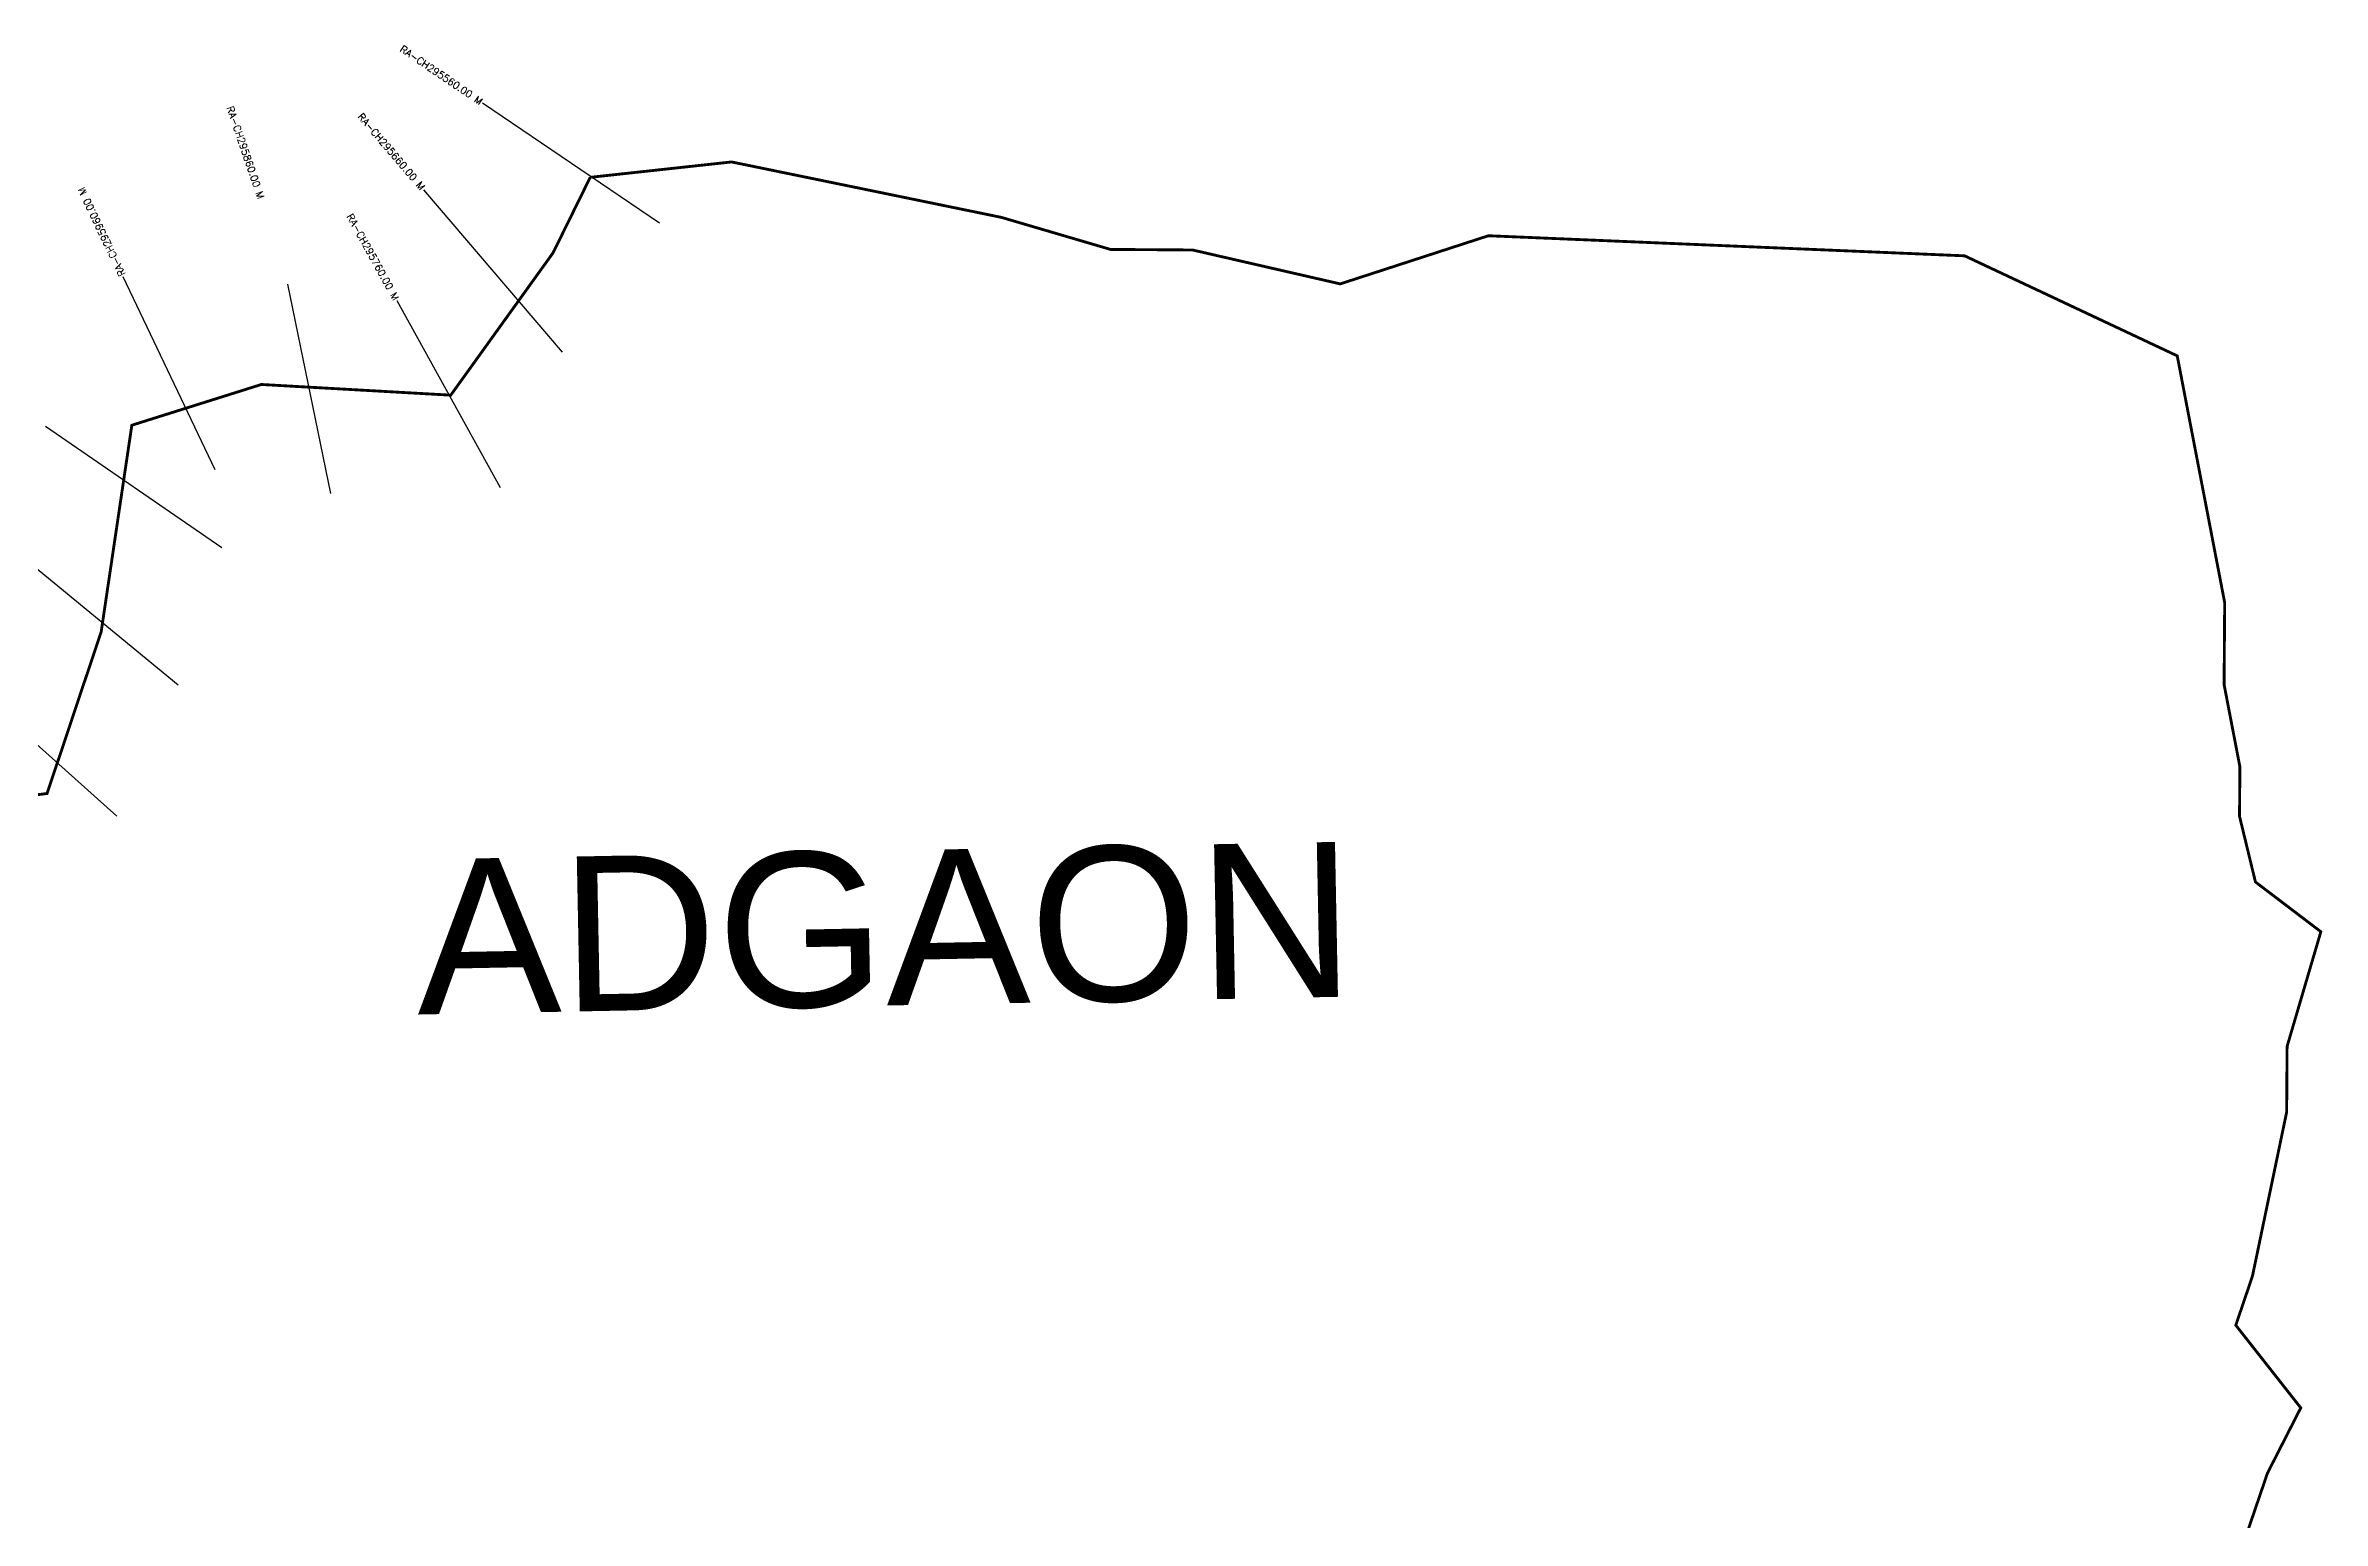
# Model space of a CAD drawing. Header units: metres. Extents: x 281119 to 283540, y 2015291 to 2017361.
# Drawn here: x 281942 to 283540, y 2016326 to 2017361 of the extents above; entities that cross this region are included whole.
import ezdxf
from ezdxf.enums import TextEntityAlignment as Align

# ---------------------------------------------------------------- set-up
doc = ezdxf.new("R2010")
doc.units = ezdxf.units.M
doc.header["$MEASUREMENT"] = 0
for name, color, linetype in [('CS', 134, 'Continuous'), ('CSMark', 6, 'Continuous'), ('VILLAGE NAME', 250, 'Continuous')]:
    doc.layers.add(name, color=color, linetype=linetype)
doc.styles.get("Standard").update_dxf_attribs({"font": 'simplex.shx'})

msp = doc.modelspace()

# ---------------------------------------------------------------- linework, layer by layer
at = {"color": 6, "const_width": 2, "flags": 128}
for points in [[(281793.3, 2016817.4), (281943.5, 2016836.4), (281964.9, 2016900.3), (281981.5, 2016950), (282003, 2017094.9), (282093.9, 2017123.5), (282226.8, 2017116), (282298.6, 2017215.9), (282324.7, 2017268.9)], [(282325.6, 2017269), (282423.9, 2017279.7), (282613.2, 2017240.8), (282689.8, 2017218.3), (282747.4, 2017217.9), (282851, 2017194.1), (282955, 2017227.9), (283289.2, 2017213.8), (283438.4, 2017143.6), (283471.7, 2016970.4), (283471.3, 2016912.8), (283482.4, 2016855.1), (283482.1, 2016820.5), (283493.3, 2016774.3), (283539.2, 2016739.4), (283515.5, 2016658.9), (283515.2, 2016612.8), (283491.2, 2016497.7), (283479.5, 2016463.2), (283525.1, 2016405.2), (283501.7, 2016359.3), (283466.4, 2016255.8)]]:
    msp.add_lwpolyline(points, dxfattribs=at)
at = {"flags": 128}
msp.add_lwpolyline([(282324.7, 2017268.9), (282423.9, 2017279.7), (282609.3, 2017242), (282689.8, 2017218.3), (282747.4, 2017217.9), (282851, 2017194.1), (282955, 2017227.9), (283289.2, 2017213.8), (283438.4, 2017143.6), (283471.7, 2016970.4), (283471.3, 2016912.8), (283482.4, 2016855.1), (283482.1, 2016820.5), (283493.3, 2016774.3), (283539.2, 2016739.4), (283515.5, 2016658.9), (283515.2, 2016612.8), (283491.2, 2016497.7), (283479.5, 2016463.2), (283525.1, 2016405.2), (283501.7, 2016359.3), (283466.4, 2016255.8)], dxfattribs=at)
at = {"layer": 'CS'}
for p, q in [((282373.3, 2017236.7), (282249.2, 2017321)), ((282305.2, 2017146.1), (282207.9, 2017260.2)), ((282061.5, 2017063.6), (281997, 2017199)), ((282142.6, 2017047), (282112.4, 2017193.9)), ((282261.8, 2017050.9), (282189.2, 2017182.2)), ((282066.1, 2017008.9), (281942.5, 2017093.9)), ((282035.4, 2016912.4), (281919.6, 2017007.8)), ((281992.5, 2016820.4), (281880.8, 2016920.6))]:
    msp.add_line(p, q, dxfattribs=at)

# ---------------------------------------------------------------- texts
at = {"layer": 'CSMark'}
for s, rotation, p in [('RA-CH295560.00 M', 325.8113, (282248.4, 2017321.5)), ('RA-CH295660.00 M', 310.4466, (282207.3, 2017261)), ('RA-CH295760.00 M', 298.9248, (282188.7, 2017183.1))]:
    msp.add_text(s, height=5, rotation=rotation, dxfattribs=at).set_placement(p, align=Align.MIDDLE_RIGHT)
for s, rotation, p in [('RA-CH295860.00 M', 288.8224, (282071.8, 2017318.6)), ('RA-CH295960.00 M', 115.4904, (281996.5, 2017199.9))]:
    msp.add_text(s, height=5, rotation=rotation, dxfattribs=at).set_placement(p, align=Align.MIDDLE_LEFT)
at = {"layer": 'VILLAGE NAME', "insert": (282201.5, 2016790), "char_height": 108.748, "attachment_point": 1, "rotation": 1.1028}
msp.add_mtext_dynamic_manual_height_columns('{\\fArial|b0|i0|c0|p34;ADGAON}', width=726.929, gutter_width=543.7, heights=[0], dxfattribs=at)

doc.saveas('drawing.dxf')
